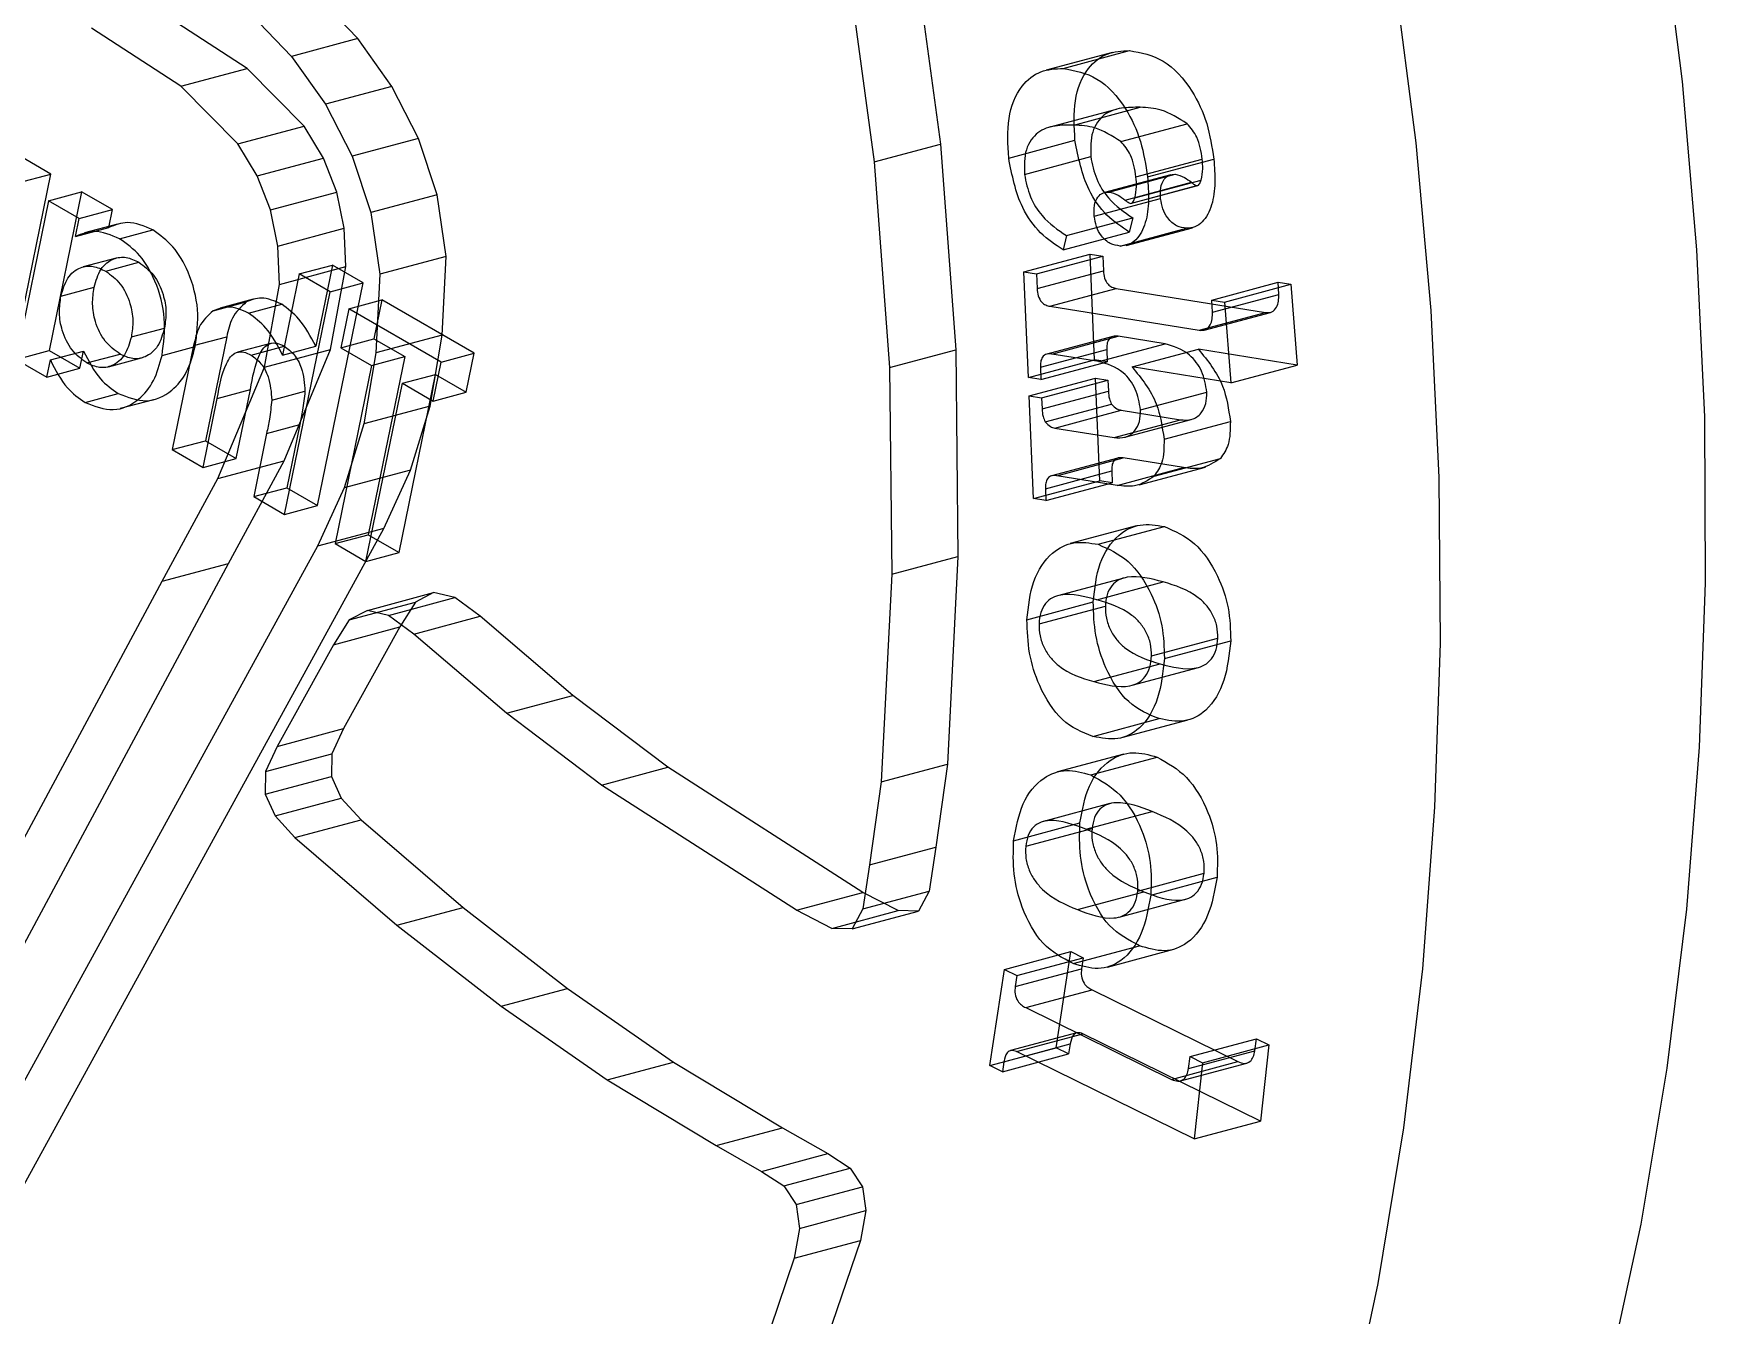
# Model space of a CAD drawing. Header units: inches. Extents: x 0 to 16.3, y 0 to 11.5.
# Drawn here: x 5.104 to 5.965, y 6.052 to 6.712 of the extents above; entities that cross this region are included whole.
import ezdxf

# ---------------------------------------------------------------- set-up
doc = ezdxf.new("R2010")
doc.units = ezdxf.units.IN
doc.header["$MEASUREMENT"] = 0

msp = doc.modelspace()

# ---------------------------------------------------------------- linework, layer by layer
at = {"color": 7, "linetype": 'Continuous', "lineweight": 25}
for p, q in [((5.55702, 6.76032), (5.57148, 6.65492)), ((5.27136, 6.70922), (5.22805, 6.75427)), ((5.52287, 6.75117), (5.53733, 6.64577)), ((5.1939, 6.74512), (5.23721, 6.70008)), ((5.21442, 6.69384), (5.16827, 6.72368)), ((5.18027, 6.68469), (5.13412, 6.71454)), ((5.27136, 6.70922), (5.23721, 6.70008)), ((5.28887, 6.68452), (5.27136, 6.70922)), ((5.23721, 6.70008), (5.25472, 6.67538)), ((5.65996, 6.70215), (5.62581, 6.693)), ((5.63466, 6.69387), (5.66881, 6.70302)), ((5.18027, 6.68469), (5.21442, 6.69384)), ((5.24362, 6.66419), (5.21442, 6.69384)), ((5.20947, 6.65505), (5.18027, 6.68469)), ((5.28887, 6.68452), (5.25472, 6.67538)), ((5.30263, 6.65782), (5.28887, 6.68452)), ((5.25472, 6.67538), (5.26848, 6.64867)), ((5.64012, 6.66471), (5.67428, 6.67386)), ((5.66186, 6.67275), (5.62771, 6.6636)), ((5.66427, 6.65627), (5.69842, 6.66542)), ((5.20947, 6.65505), (5.24362, 6.66419)), ((5.25361, 6.64773), (5.24362, 6.66419)), ((5.30263, 6.65782), (5.26848, 6.64867)), ((5.31213, 6.62878), (5.30263, 6.65782)), ((5.60652, 6.64773), (5.64067, 6.65687)), ((5.11325, 6.63946), (5.09738, 6.64862)), ((5.21946, 6.63858), (5.20947, 6.65505)), ((5.26848, 6.64867), (5.27798, 6.61963)), ((5.53733, 6.64577), (5.57148, 6.65492)), ((5.57148, 6.65492), (5.57926, 6.54899)), ((5.61462, 6.63933), (5.64877, 6.64848)), ((5.09617, 6.63489), (5.11325, 6.63946)), ((5.09653, 6.55777), (5.11325, 6.63946)), ((5.21946, 6.63858), (5.25361, 6.64773)), ((5.26053, 6.63018), (5.25361, 6.64773)), ((5.53733, 6.64577), (5.54511, 6.53985)), ((5.65813, 6.63021), (5.69228, 6.63936)), ((5.67206, 6.63799), (5.70621, 6.64714)), ((5.678, 6.63802), (5.71215, 6.64717)), ((5.22638, 6.62103), (5.21946, 6.63858)), ((5.68999, 6.63912), (5.65584, 6.62997)), ((5.66646, 6.62608), (5.70061, 6.63523)), ((5.66927, 6.62437), (5.70342, 6.63352)), ((5.66971, 6.62445), (5.70386, 6.6336)), ((5.67147, 6.62722), (5.70562, 6.63637)), ((5.11204, 6.62573), (5.09532, 6.54403)), ((5.11204, 6.62573), (5.12911, 6.63031)), ((5.1279, 6.61657), (5.11204, 6.62573)), ((5.12911, 6.63031), (5.1124, 6.54861)), ((5.14498, 6.62115), (5.12911, 6.63031)), ((5.22638, 6.62103), (5.26053, 6.63018)), ((5.26436, 6.61154), (5.26053, 6.63018)), ((5.31213, 6.62878), (5.27798, 6.61963)), ((5.31681, 6.59707), (5.31213, 6.62878)), ((5.65062, 6.61781), (5.68477, 6.62696)), ((5.12602, 6.60737), (5.1279, 6.61657)), ((5.1279, 6.61657), (5.14498, 6.62115)), ((5.14765, 6.61374), (5.13057, 6.60917)), ((5.14309, 6.61194), (5.14498, 6.62115)), ((5.23021, 6.60239), (5.22638, 6.62103)), ((5.27798, 6.61963), (5.28266, 6.58792)), ((5.63626, 6.60779), (5.67041, 6.61693)), ((5.67041, 6.61693), (5.66865, 6.60964)), ((5.12602, 6.60737), (5.14309, 6.61194)), ((5.14868, 6.60618), (5.16576, 6.61075)), ((5.23021, 6.60239), (5.26436, 6.61154)), ((5.26511, 6.59181), (5.26436, 6.61154)), ((5.6345, 6.60049), (5.66865, 6.60964)), ((5.63626, 6.60779), (5.6345, 6.60049)), ((5.66394, 6.60241), (5.6981, 6.61156)), ((5.66703, 6.60272), (5.70118, 6.61186)), ((5.14688, 6.59621), (5.12981, 6.59163)), ((5.23096, 6.58266), (5.23021, 6.60239)), ((5.31681, 6.59707), (5.28266, 6.58792)), ((5.31477, 6.55652), (5.31681, 6.59707)), ((5.61437, 6.58912), (5.64852, 6.59827)), ((5.62086, 6.58807), (5.65501, 6.59722)), ((5.65079, 6.54385), (5.64852, 6.59827)), ((5.64852, 6.59827), (5.65501, 6.59722)), ((5.65501, 6.59722), (5.65532, 6.58966)), ((5.14154, 6.58947), (5.15862, 6.59404)), ((5.23096, 6.58266), (5.26511, 6.59181)), ((5.24117, 6.58805), (5.23261, 6.54624)), ((5.24117, 6.58805), (5.25824, 6.59262)), ((5.25703, 6.57889), (5.24117, 6.58805)), ((5.25824, 6.59262), (5.24969, 6.55081)), ((5.25734, 6.54912), (5.26511, 6.59181)), ((5.27411, 6.58346), (5.25824, 6.59262)), ((5.28266, 6.58792), (5.28062, 6.54737)), ((5.61664, 6.5347), (5.61437, 6.58912)), ((5.61437, 6.58912), (5.62086, 6.58807)), ((5.62086, 6.58807), (5.62117, 6.58052)), ((5.62117, 6.58052), (5.65532, 6.58966)), ((5.11846, 6.5766), (5.13553, 6.58118)), ((5.22319, 6.53997), (5.23096, 6.58266)), ((5.25064, 6.4688), (5.27411, 6.58346)), ((5.25703, 6.57889), (5.27411, 6.58346)), ((5.62775, 6.57138), (5.6619, 6.58053)), ((5.6619, 6.58053), (5.73883, 6.56817)), ((5.71117, 6.57462), (5.74532, 6.58376)), ((5.71768, 6.57358), (5.75183, 6.58273)), ((5.74532, 6.58376), (5.75183, 6.58273)), ((5.74558, 6.57749), (5.74532, 6.58376)), ((5.75183, 6.58273), (5.75507, 6.54113)), ((5.19683, 6.56904), (5.21391, 6.57362)), ((5.21749, 6.57505), (5.20042, 6.57048)), ((5.21504, 6.56787), (5.23212, 6.57244)), ((5.23357, 6.46423), (5.25703, 6.57889)), ((5.26664, 6.57013), (5.28372, 6.57471)), ((5.28372, 6.57471), (5.27961, 6.55464)), ((5.33131, 6.54723), (5.28372, 6.57471)), ((5.62775, 6.57138), (5.70468, 6.55902)), ((5.71117, 6.57462), (5.71768, 6.57358)), ((5.71143, 6.56834), (5.71117, 6.57462)), ((5.71143, 6.56834), (5.74558, 6.57749)), ((5.71768, 6.57358), (5.72092, 6.53198)), ((5.26664, 6.57013), (5.26254, 6.55007)), ((5.31424, 6.54266), (5.26664, 6.57013)), ((5.70468, 6.55902), (5.73883, 6.56817)), ((5.70715, 6.55908), (5.7413, 6.56822)), ((5.1547, 6.5556), (5.17178, 6.56018)), ((5.18674, 6.55116), (5.20381, 6.55573)), ((5.20381, 6.55573), (5.19285, 6.50216)), ((5.26254, 6.55007), (5.27961, 6.55464)), ((5.27961, 6.55464), (5.29548, 6.54548)), ((5.31477, 6.55652), (5.28062, 6.54737)), ((5.30857, 6.52002), (5.31477, 6.55652)), ((5.66024, 6.55589), (5.62609, 6.54674)), ((5.62877, 6.54678), (5.66292, 6.55593)), ((5.68717, 6.55202), (5.66292, 6.55593)), ((5.09532, 6.54403), (5.1124, 6.54861)), ((5.1124, 6.54861), (5.12826, 6.53945)), ((5.11301, 6.54379), (5.13008, 6.54836)), ((5.12826, 6.53945), (5.13008, 6.54836)), ((5.13179, 6.54221), (5.14887, 6.54679)), ((5.14287, 6.54022), (5.15995, 6.54479)), ((5.1705, 6.54613), (5.18758, 6.5507)), ((5.18674, 6.55116), (5.17578, 6.49759)), ((5.22643, 6.55225), (5.20935, 6.54768)), ((5.21633, 6.54629), (5.23341, 6.55087)), ((5.22319, 6.53997), (5.25734, 6.54912)), ((5.23261, 6.54624), (5.24969, 6.55081)), ((5.23339, 6.49184), (5.25734, 6.54912)), ((5.26254, 6.55007), (5.2784, 6.54091)), ((5.28062, 6.54737), (5.27442, 6.51087)), ((5.29548, 6.54548), (5.27671, 6.45375)), ((5.2784, 6.54091), (5.29548, 6.54548)), ((5.31424, 6.54266), (5.33131, 6.54723)), ((5.32721, 6.52717), (5.33131, 6.54723)), ((5.54511, 6.53985), (5.57926, 6.54899)), ((5.57926, 6.54899), (5.58041, 6.44255)), ((5.62286, 6.54001), (5.65701, 6.54916)), ((5.65302, 6.54288), (5.62877, 6.54678)), ((5.65302, 6.54288), (5.68717, 6.55202)), ((5.65701, 6.54916), (5.65728, 6.54279)), ((5.67006, 6.54016), (5.70421, 6.5493)), ((5.75507, 6.54113), (5.70421, 6.5493)), ((5.09532, 6.54403), (5.11118, 6.53488)), ((5.11118, 6.53488), (5.11301, 6.54379)), ((5.11118, 6.53488), (5.12826, 6.53945)), ((5.19924, 6.4827), (5.22319, 6.53997)), ((5.2784, 6.54091), (5.25963, 6.44918)), ((5.29257, 6.4446), (5.31134, 6.53633)), ((5.29427, 6.53175), (5.31134, 6.53633)), ((5.31013, 6.52259), (5.31424, 6.54266)), ((5.31134, 6.53633), (5.32721, 6.52717)), ((5.54511, 6.53985), (5.54626, 6.4334)), ((5.61664, 6.5347), (5.65079, 6.54385)), ((5.62286, 6.54001), (5.62313, 6.53365)), ((5.62313, 6.53365), (5.65728, 6.54279)), ((5.65728, 6.54279), (5.65079, 6.54385)), ((5.72092, 6.53198), (5.67006, 6.54016)), ((5.72092, 6.53198), (5.75507, 6.54113)), ((5.19891, 6.52395), (5.21598, 6.52852)), ((5.20872, 6.493), (5.21598, 6.52852)), ((5.22703, 6.52304), (5.24411, 6.52761)), ((5.2755, 6.44002), (5.29427, 6.53175)), ((5.29427, 6.53175), (5.31013, 6.52259)), ((5.62313, 6.53365), (5.61664, 6.5347)), ((5.61702, 6.52526), (5.65117, 6.53441)), ((5.6235, 6.52421), (5.65765, 6.53336)), ((5.62375, 6.51851), (5.6579, 6.52766)), ((5.65338, 6.48155), (5.65117, 6.53441)), ((5.65117, 6.53441), (5.65765, 6.53336)), ((5.65765, 6.53336), (5.6579, 6.52766)), ((5.1309, 6.52189), (5.14797, 6.52647)), ((5.1492, 6.51886), (5.16627, 6.52343)), ((5.19164, 6.48843), (5.19891, 6.52395)), ((5.30857, 6.52002), (5.27442, 6.51087)), ((5.29845, 6.48702), (5.30857, 6.52002)), ((5.31013, 6.52259), (5.32721, 6.52717)), ((5.61923, 6.4724), (5.61702, 6.52526)), ((5.61702, 6.52526), (5.6235, 6.52421)), ((5.6235, 6.52421), (5.62375, 6.51851)), ((5.62537, 6.51185), (5.65952, 6.521)), ((5.67445, 6.51809), (5.7086, 6.52723)), ((5.22436, 6.50592), (5.24144, 6.5105)), ((5.24144, 6.5105), (5.23478, 6.47796)), ((5.27442, 6.51087), (5.2643, 6.47788)), ((5.63036, 6.50871), (5.66451, 6.51786)), ((5.66081, 6.50381), (5.69496, 6.51296)), ((5.66451, 6.51786), (5.69496, 6.51296)), ((5.66636, 6.50397), (5.70051, 6.51312)), ((5.68653, 6.50294), (5.72068, 6.51209)), ((5.17578, 6.49759), (5.19285, 6.50216)), ((5.19285, 6.50216), (5.20872, 6.493)), ((5.22436, 6.50592), (5.2177, 6.47338)), ((5.63036, 6.50871), (5.66081, 6.50381)), ((5.17578, 6.49759), (5.19164, 6.48843)), ((5.19164, 6.48843), (5.20872, 6.493)), ((5.66273, 6.49324), (5.62858, 6.48409)), ((5.63136, 6.48414), (5.66551, 6.49329)), ((5.69653, 6.48832), (5.66551, 6.49329)), ((5.68142, 6.48389), (5.71557, 6.49304)), ((5.19924, 6.4827), (5.23339, 6.49184)), ((5.20481, 6.43899), (5.23339, 6.49184)), ((5.29845, 6.48702), (5.2643, 6.47788)), ((5.28465, 6.45702), (5.29845, 6.48702)), ((5.62546, 6.47745), (5.65961, 6.4866)), ((5.65961, 6.4866), (5.65986, 6.4805)), ((5.66238, 6.47917), (5.69653, 6.48832)), ((5.6738, 6.47943), (5.70795, 6.48858)), ((5.17066, 6.42984), (5.19924, 6.4827)), ((5.2177, 6.47338), (5.23478, 6.47796)), ((5.23478, 6.47796), (5.25064, 6.4688)), ((5.2643, 6.47788), (5.2505, 6.44787)), ((5.61923, 6.4724), (5.65338, 6.48155)), ((5.62546, 6.47745), (5.62571, 6.47135)), ((5.62571, 6.47135), (5.65986, 6.4805)), ((5.66238, 6.47917), (5.63136, 6.48414)), ((5.65986, 6.4805), (5.65338, 6.48155)), ((5.2177, 6.47338), (5.23357, 6.46423)), ((5.23357, 6.46423), (5.25064, 6.4688)), ((5.62571, 6.47135), (5.61923, 6.4724)), ((5.079, 6.08194), (5.28465, 6.45702)), ((5.28465, 6.45702), (5.2505, 6.44787)), ((5.25963, 6.44918), (5.27671, 6.45375)), ((5.27671, 6.45375), (5.29257, 6.4446)), ((5.67237, 6.45832), (5.63822, 6.44917)), ((5.65257, 6.44883), (5.68672, 6.45798)), ((5.2505, 6.44787), (5.04485, 6.0728)), ((5.25963, 6.44918), (5.2755, 6.44002)), ((5.2755, 6.44002), (5.29257, 6.4446)), ((5.54626, 6.4334), (5.58041, 6.44255)), ((5.58041, 6.44255), (5.57498, 6.3356)), ((5.04302, 6.13843), (5.20481, 6.43899)), ((5.17066, 6.42984), (5.20481, 6.43899)), ((5.54626, 6.4334), (5.54083, 6.32646)), ((5.00887, 6.12928), (5.17066, 6.42984)), ((5.27624, 6.41479), (5.31039, 6.42394)), ((5.31039, 6.42394), (5.3011, 6.41902)), ((5.32132, 6.42138), (5.31039, 6.42394)), ((5.66578, 6.43146), (5.63162, 6.42231)), ((5.65194, 6.4203), (5.68609, 6.42945)), ((5.26695, 6.40988), (5.3011, 6.41902)), ((5.28717, 6.41224), (5.32132, 6.42138)), ((5.3011, 6.41902), (5.29292, 6.40625)), ((5.3344, 6.41175), (5.32132, 6.42138)), ((5.6159, 6.40999), (5.65006, 6.41914)), ((5.62215, 6.40786), (5.6563, 6.41701)), ((5.26695, 6.40988), (5.25877, 6.3971)), ((5.27624, 6.41479), (5.26695, 6.40988)), ((5.28717, 6.41224), (5.27624, 6.41479)), ((5.30025, 6.4026), (5.28717, 6.41224)), ((5.30025, 6.4026), (5.3344, 6.41175)), ((5.38208, 6.37098), (5.3344, 6.41175)), ((5.25877, 6.3971), (5.29292, 6.40625)), ((5.29292, 6.40625), (5.26393, 6.35393)), ((5.34793, 6.36183), (5.30025, 6.4026)), ((5.68006, 6.39139), (5.71421, 6.40054)), ((5.68669, 6.39006), (5.72084, 6.39921)), ((5.25877, 6.3971), (5.22978, 6.34478)), ((5.65032, 6.37813), (5.68447, 6.38728)), ((5.67013, 6.37628), (5.70428, 6.38542)), ((5.34793, 6.36183), (5.38208, 6.37098)), ((5.43093, 6.33401), (5.38208, 6.37098)), ((5.39678, 6.32486), (5.34793, 6.36183)), ((5.64991, 6.3499), (5.68406, 6.35905)), ((5.6648, 6.34927), (5.69895, 6.35842)), ((5.22978, 6.34478), (5.26393, 6.35393)), ((5.26393, 6.35393), (5.25802, 6.34097)), ((5.22978, 6.34478), (5.22387, 6.33183)), ((5.22387, 6.33183), (5.25802, 6.34097)), ((5.25802, 6.34097), (5.25774, 6.32925)), ((5.66584, 6.34076), (5.63169, 6.33161)), ((5.64881, 6.3301), (5.68296, 6.33925)), ((5.22387, 6.33183), (5.22359, 6.3201)), ((5.22359, 6.3201), (5.25774, 6.32925)), ((5.25774, 6.32925), (5.26284, 6.31812)), ((5.39678, 6.32486), (5.43093, 6.33401)), ((5.53148, 6.26956), (5.43093, 6.33401)), ((5.54083, 6.32646), (5.57498, 6.3356)), ((5.57498, 6.3356), (5.56895, 6.29286)), ((5.49733, 6.26041), (5.39678, 6.32486)), ((5.54083, 6.32646), (5.5348, 6.28371)), ((5.22359, 6.3201), (5.22869, 6.30897)), ((5.22869, 6.30897), (5.26284, 6.31812)), ((5.26284, 6.31812), (5.27308, 6.30694)), ((5.65854, 6.31533), (5.62439, 6.30618)), ((5.22869, 6.30897), (5.23893, 6.29779)), ((5.23893, 6.29779), (5.27308, 6.30694)), ((5.27308, 6.30694), (5.32565, 6.26181)), ((5.60907, 6.29618), (5.64322, 6.30533)), ((5.64631, 6.30208), (5.68046, 6.31123)), ((5.23893, 6.29779), (5.2915, 6.25266)), ((5.61528, 6.29331), (5.64943, 6.30246)), ((5.5348, 6.28371), (5.56895, 6.29286)), ((5.56895, 6.29286), (5.56552, 6.27026)), ((5.5348, 6.28371), (5.53137, 6.26111)), ((5.67301, 6.2703), (5.70716, 6.27945)), ((5.49733, 6.26041), (5.53148, 6.26956)), ((5.53137, 6.26111), (5.56552, 6.27026)), ((5.54965, 6.26022), (5.53148, 6.26956)), ((5.56552, 6.27026), (5.56004, 6.25992)), ((5.64197, 6.26072), (5.67612, 6.26986)), ((5.67967, 6.26822), (5.71382, 6.27737)), ((5.2915, 6.25266), (5.32565, 6.26181)), ((5.32565, 6.26181), (5.37924, 6.2201)), ((5.51549, 6.25107), (5.49733, 6.26041)), ((5.53137, 6.26111), (5.52589, 6.25077)), ((5.66344, 6.25687), (5.69759, 6.26602)), ((5.2915, 6.25266), (5.34509, 6.21095)), ((5.51549, 6.25107), (5.54965, 6.26022)), ((5.52589, 6.25077), (5.56004, 6.25992)), ((5.56004, 6.25992), (5.54965, 6.26022)), ((5.52589, 6.25077), (5.51549, 6.25107)), ((5.60439, 6.22993), (5.63854, 6.23908)), ((5.61078, 6.22678), (5.64493, 6.23592)), ((5.631, 6.18955), (5.63854, 6.23908)), ((5.63854, 6.23908), (5.64493, 6.23592)), ((5.6397, 6.23299), (5.67385, 6.24213)), ((5.64493, 6.23592), (5.64407, 6.2303)), ((5.6574, 6.23116), (5.69155, 6.24031)), ((5.59685, 6.1804), (5.60439, 6.22993)), ((5.60439, 6.22993), (5.61078, 6.22678)), ((5.60992, 6.22115), (5.64407, 6.2303)), ((5.61078, 6.22678), (5.60992, 6.22115)), ((5.34509, 6.21095), (5.37924, 6.2201)), ((5.37924, 6.2201), (5.43397, 6.18218)), ((5.6153, 6.21027), (5.64945, 6.21942)), ((5.64945, 6.21942), (5.72457, 6.18246)), ((5.34509, 6.21095), (5.39982, 6.17303)), ((5.6153, 6.21027), (5.69042, 6.17331)), ((5.60404, 6.18243), (5.63819, 6.19158)), ((5.64162, 6.19727), (5.60747, 6.18812)), ((5.61053, 6.18764), (5.64468, 6.19679)), ((5.63819, 6.19158), (5.6374, 6.18639)), ((5.73618, 6.15177), (5.64468, 6.19679)), ((5.70004, 6.18503), (5.73419, 6.19418)), ((5.73326, 6.188), (5.73419, 6.19418)), ((5.73419, 6.19418), (5.74052, 6.19106)), ((5.59685, 6.1804), (5.631, 6.18955)), ((5.60325, 6.17725), (5.6374, 6.18639)), ((5.70203, 6.14262), (5.61053, 6.18764)), ((5.6374, 6.18639), (5.631, 6.18955)), ((5.69911, 6.17885), (5.73326, 6.188)), ((5.69911, 6.17885), (5.70004, 6.18503)), ((5.70004, 6.18503), (5.70637, 6.18191)), ((5.70637, 6.18191), (5.74052, 6.19106)), ((5.74052, 6.19106), (5.73618, 6.15177)), ((5.39982, 6.17303), (5.43397, 6.18218)), ((5.43397, 6.18218), (5.48997, 6.14842)), ((5.60325, 6.17725), (5.59685, 6.1804)), ((5.60404, 6.18243), (5.60325, 6.17725)), ((5.69042, 6.17331), (5.72457, 6.18246)), ((5.69496, 6.17254), (5.72911, 6.18168)), ((5.70637, 6.18191), (5.70203, 6.14262)), ((5.39982, 6.17303), (5.45582, 6.13928)), ((5.45582, 6.13928), (5.48997, 6.14842)), ((5.48997, 6.14842), (5.51344, 6.13511)), ((5.70203, 6.14262), (5.73618, 6.15177)), ((5.45582, 6.13928), (5.47929, 6.12596)), ((5.47929, 6.12596), (5.51344, 6.13511)), ((5.51344, 6.13511), (5.52484, 6.12757)), ((5.47929, 6.12596), (5.49069, 6.11843)), ((5.49069, 6.11843), (5.52484, 6.12757)), ((5.52484, 6.12757), (5.53131, 6.11797)), ((5.49069, 6.11843), (5.49716, 6.10882)), ((5.49716, 6.10882), (5.53131, 6.11797)), ((5.53131, 6.11797), (5.53302, 6.10574)), ((5.49716, 6.10882), (5.49887, 6.09659)), ((5.49887, 6.09659), (5.53302, 6.10574)), ((5.53302, 6.10574), (5.53015, 6.09033)), ((5.53015, 6.09033), (5.49535, 5.98793)), ((5.49887, 6.09659), (5.496, 6.08118)), ((5.496, 6.08118), (5.53015, 6.09033)), ((5.496, 6.08118), (5.4612, 5.97878))]:
    msp.add_line(p, q, dxfattribs=at)
at = {"color": 7, "linetype": 'Continuous', "lineweight": 25, "flags": 128}
for points in [[(5.91524, 6.02033), (5.93217, 6.09873), (5.94569, 6.17903), (5.95576, 6.261), (5.96233, 6.34438), (5.9654, 6.42893), (5.96495, 6.5144), (5.96099, 6.60054), (5.95353, 6.68708), (5.94258, 6.77378), (5.92819, 6.86036), (5.91039, 6.94657), (5.88924, 7.03216), (5.8648, 7.11687), (5.83714, 7.20045), (5.80635, 7.28264)], [(5.7801, 5.98988), (5.79673, 6.06822), (5.80995, 6.14844), (5.81974, 6.23029), (5.82605, 6.31354), (5.82888, 6.39794), (5.8282, 6.48323), (5.82404, 6.56917), (5.81639, 6.6555), (5.80528, 6.74195), (5.79074, 6.82829), (5.77281, 6.91425), (5.75156, 6.99957), (5.72704, 7.08401), (5.69932, 7.16731), (5.66849, 7.24922)]]:
    msp.add_lwpolyline(points, dxfattribs=at)
at = {"color": 7, "linetype": 'Continuous', "lineweight": 25}
for points, knots in [([(5.64067, 6.65687), (5.64027, 6.66383), (5.63947, 6.67771), (5.64606, 6.69406), (5.65688, 6.70241), (5.66483, 6.70281), (5.66881, 6.70302)], [0, 0, 0, 0, 0.280504, 0.559349, 0.779374, 1, 1, 1, 1]), ([(5.66881, 6.70302), (5.67469, 6.70194), (5.68643, 6.6998), (5.70075, 6.68429), (5.70933, 6.66569), (5.71121, 6.65335), (5.71215, 6.64717)], [0, 0, 0, 0, 0.279643, 0.558882, 0.779165, 1, 1, 1, 1]), ([(5.60652, 6.64773), (5.60612, 6.65468), (5.60532, 6.66856), (5.61191, 6.68491), (5.62273, 6.69326), (5.63068, 6.69367), (5.63466, 6.69387)], [0, 0, 0, 0, 0.2805037, 0.559349, 0.779374, 1, 1, 1, 1]), ([(5.63466, 6.69387), (5.64053, 6.69279), (5.65228, 6.69065), (5.6666, 6.67514), (5.67518, 6.65654), (5.67706, 6.6442), (5.678, 6.63802)], [0, 0, 0, 0, 0.279643, 0.558882, 0.779165, 1, 1, 1, 1]), ([(5.67428, 6.67386), (5.67105, 6.67385), (5.66461, 6.67383), (5.6568, 6.67143), (5.65209, 6.66638), (5.64862, 6.65961), (5.64871, 6.65293), (5.64877, 6.64848)], [0, 0, 0, 0, 0.250986, 0.501084, 0.626315, 0.751609, 1, 1, 1, 1]), ([(5.69842, 6.66542), (5.69399, 6.6682), (5.68606, 6.67318), (5.67789, 6.67365), (5.67428, 6.67386)], [0, 0, 0, 0, 0.558238, 1, 1, 1, 1]), ([(5.70621, 6.64714), (5.7056, 6.65112), (5.70452, 6.6582), (5.70028, 6.66322), (5.69842, 6.66542)], [0, 0, 0, 0, 0.560698, 1, 1, 1, 1]), ([(5.64012, 6.66471), (5.6369, 6.6647), (5.63046, 6.66468), (5.62265, 6.66228), (5.61794, 6.65724), (5.61447, 6.65047), (5.61456, 6.64378), (5.61462, 6.63933)], [0, 0, 0, 0, 0.250986, 0.501084, 0.626315, 0.751609, 1, 1, 1, 1]), ([(5.66427, 6.65627), (5.65984, 6.65905), (5.65191, 6.66403), (5.64374, 6.6645), (5.64012, 6.66471)], [0, 0, 0, 0, 0.558238, 1, 1, 1, 1]), ([(5.66865, 6.60964), (5.66469, 6.61223), (5.65678, 6.61739), (5.64524, 6.63354), (5.6424, 6.64804), (5.64067, 6.65687)], [0, 0, 0, 0, 0.281015, 0.561535, 1, 1, 1, 1]), ([(5.64877, 6.64848), (5.64958, 6.64455), (5.65121, 6.63667), (5.65886, 6.62472), (5.66603, 6.61989), (5.67041, 6.61693)], [0, 0, 0, 0, 0.27971, 0.560009, 1, 1, 1, 1]), ([(5.67206, 6.63799), (5.67145, 6.64197), (5.67037, 6.64905), (5.66613, 6.65407), (5.66427, 6.65627)], [0, 0, 0, 0, 0.560698, 1, 1, 1, 1]), ([(5.6345, 6.60049), (5.63054, 6.60308), (5.62263, 6.60824), (5.61109, 6.62439), (5.60825, 6.63889), (5.60652, 6.64773)], [0, 0, 0, 0, 0.281015, 0.561535, 1, 1, 1, 1]), ([(5.61462, 6.63933), (5.61543, 6.6354), (5.61705, 6.62753), (5.62471, 6.61558), (5.63188, 6.61074), (5.63626, 6.60779)], [0, 0, 0, 0, 0.27971, 0.560009, 1, 1, 1, 1]), ([(5.68477, 6.62696), (5.68467, 6.62882), (5.68446, 6.63253), (5.68628, 6.63682), (5.6891, 6.63917), (5.69122, 6.63929), (5.69228, 6.63936)], [0, 0, 0, 0, 0.280213, 0.559324, 0.7795, 1, 1, 1, 1]), ([(5.69228, 6.63936), (5.69389, 6.63896), (5.69678, 6.63824), (5.69944, 6.63615), (5.70061, 6.63523)], [0, 0, 0, 0, 0.558947, 1, 1, 1, 1]), ([(5.71215, 6.64717), (5.71247, 6.64311), (5.7131, 6.63499), (5.71162, 6.6233), (5.7075, 6.61552), (5.70254, 6.61188), (5.69958, 6.61166), (5.6981, 6.61156)], [0, 0, 0, 0, 0.250704, 0.500763, 0.749866, 0.874911, 1, 1, 1, 1]), ([(5.70562, 6.63637), (5.70601, 6.63829), (5.7067, 6.64172), (5.70636, 6.64548), (5.70621, 6.64714)], [0, 0, 0, 0, 0.5590783, 1, 1, 1, 1]), ([(5.678, 6.63802), (5.67832, 6.63396), (5.67895, 6.62585), (5.67747, 6.61415), (5.67335, 6.60637), (5.66839, 6.60273), (5.66543, 6.60252), (5.66394, 6.60241)], [0, 0, 0, 0, 0.250704, 0.500763, 0.749866, 0.874911, 1, 1, 1, 1]), ([(5.67147, 6.62722), (5.67186, 6.62914), (5.67255, 6.63258), (5.67221, 6.63634), (5.67206, 6.63799)], [0, 0, 0, 0, 0.559078, 1, 1, 1, 1]), ([(5.70061, 6.63523), (5.70111, 6.63481), (5.70201, 6.63407), (5.70299, 6.63369), (5.70342, 6.63352)], [0, 0, 0, 0, 0.560846, 1, 1, 1, 1]), ([(5.70342, 6.63352), (5.70374, 6.63358), (5.70437, 6.63371), (5.70512, 6.63481), (5.70543, 6.63578), (5.70562, 6.63637)], [0, 0, 0, 0, 0.278685, 0.559784, 1, 1, 1, 1]), ([(5.65062, 6.61781), (5.65052, 6.61967), (5.65031, 6.62338), (5.65213, 6.62767), (5.65495, 6.63002), (5.65707, 6.63015), (5.65813, 6.63021)], [0, 0, 0, 0, 0.280213, 0.559324, 0.7795, 1, 1, 1, 1]), ([(5.65813, 6.63021), (5.65974, 6.62981), (5.66263, 6.62909), (5.66529, 6.627), (5.66646, 6.62608)], [0, 0, 0, 0, 0.558947, 1, 1, 1, 1]), ([(5.66646, 6.62608), (5.66696, 6.62567), (5.66786, 6.62492), (5.66884, 6.62454), (5.66927, 6.62437)], [0, 0, 0, 0, 0.5608455, 1, 1, 1, 1]), ([(5.66927, 6.62437), (5.66959, 6.62444), (5.67022, 6.62456), (5.67097, 6.62566), (5.67128, 6.62663), (5.67147, 6.62722)], [0, 0, 0, 0, 0.278685, 0.559784, 1, 1, 1, 1]), ([(5.6981, 6.61156), (5.69638, 6.6118), (5.69295, 6.6123), (5.68846, 6.61618), (5.68566, 6.62152), (5.68507, 6.62515), (5.68477, 6.62696)], [0, 0, 0, 0, 0.28036, 0.559532, 0.779616, 1, 1, 1, 1]), ([(5.16576, 6.61075), (5.16134, 6.61264), (5.15343, 6.61601), (5.14626, 6.61319), (5.14309, 6.61194)], [0, 0, 0, 0, 0.559125, 1, 1, 1, 1]), ([(5.66394, 6.60241), (5.66223, 6.60266), (5.6588, 6.60315), (5.65431, 6.60703), (5.65151, 6.61237), (5.65092, 6.616), (5.65062, 6.61781)], [0, 0, 0, 0, 0.28036, 0.559532, 0.779616, 1, 1, 1, 1]), ([(5.14868, 6.60618), (5.14426, 6.60806), (5.13635, 6.61144), (5.12918, 6.60861), (5.12602, 6.60737)], [0, 0, 0, 0, 0.559125, 1, 1, 1, 1]), ([(5.1705, 6.54613), (5.17133, 6.55238), (5.17299, 6.56487), (5.16804, 6.58348), (5.15959, 6.59832), (5.15232, 6.60356), (5.14868, 6.60618)], [0, 0, 0, 0, 0.280246, 0.559725, 0.779856, 1, 1, 1, 1]), ([(5.18758, 6.5507), (5.18841, 6.55695), (5.19006, 6.56944), (5.18511, 6.58806), (5.17666, 6.60289), (5.16939, 6.60813), (5.16576, 6.61075)], [0, 0, 0, 0, 0.2802464, 0.5597254, 0.7798564, 1, 1, 1, 1]), ([(5.13553, 6.58118), (5.13649, 6.58451), (5.1384, 6.59117), (5.14491, 6.59623), (5.15203, 6.59715), (5.15642, 6.59508), (5.15862, 6.59404)], [0, 0, 0, 0, 0.280002, 0.559295, 0.779432, 1, 1, 1, 1]), ([(5.11846, 6.5766), (5.11941, 6.57994), (5.12132, 6.5866), (5.12783, 6.59166), (5.13496, 6.59257), (5.13934, 6.5905), (5.14154, 6.58947)], [0, 0, 0, 0, 0.280002, 0.559295, 0.779432, 1, 1, 1, 1]), ([(5.14154, 6.58947), (5.14418, 6.58752), (5.14945, 6.58364), (5.15416, 6.57376), (5.15591, 6.56395), (5.1551, 6.55839), (5.1547, 6.5556)], [0, 0, 0, 0, 0.279591, 0.559062, 0.779305, 1, 1, 1, 1]), ([(5.15862, 6.59404), (5.16125, 6.5921), (5.16653, 6.58821), (5.17124, 6.57833), (5.17298, 6.56852), (5.17218, 6.56296), (5.17178, 6.56018)], [0, 0, 0, 0, 0.279591, 0.559062, 0.779305, 1, 1, 1, 1]), ([(5.65532, 6.58966), (5.65543, 6.5884), (5.65566, 6.58589), (5.6574, 6.58266), (5.65971, 6.58106), (5.66117, 6.58071), (5.6619, 6.58053)], [0, 0, 0, 0, 0.2806601, 0.5584554, 0.778952, 1, 1, 1, 1]), ([(5.14887, 6.54679), (5.14618, 6.54876), (5.14082, 6.55269), (5.13598, 6.56272), (5.13428, 6.5727), (5.13511, 6.57835), (5.13553, 6.58118)], [0, 0, 0, 0, 0.279686, 0.558984, 0.779239, 1, 1, 1, 1]), ([(5.62117, 6.58052), (5.62128, 6.57926), (5.62151, 6.57675), (5.62325, 6.57351), (5.62556, 6.57191), (5.62702, 6.57156), (5.62775, 6.57138)], [0, 0, 0, 0, 0.28066, 0.558455, 0.778952, 1, 1, 1, 1]), ([(5.13179, 6.54221), (5.12911, 6.54418), (5.12374, 6.54812), (5.11891, 6.55815), (5.11721, 6.56813), (5.11804, 6.57378), (5.11846, 6.5766)], [0, 0, 0, 0, 0.279686, 0.558984, 0.779239, 1, 1, 1, 1]), ([(5.21504, 6.56787), (5.2115, 6.56945), (5.20515, 6.57227), (5.19938, 6.57003), (5.19683, 6.56904)], [0, 0, 0, 0, 0.559306, 1, 1, 1, 1]), ([(5.21391, 6.57362), (5.21122, 6.57116), (5.20639, 6.56676), (5.2046, 6.55911), (5.20381, 6.55573)], [0, 0, 0, 0, 0.557636, 1, 1, 1, 1]), ([(5.23212, 6.57244), (5.22857, 6.57402), (5.22223, 6.57685), (5.21645, 6.57461), (5.21391, 6.57362)], [0, 0, 0, 0, 0.559306, 1, 1, 1, 1]), ([(5.24969, 6.55081), (5.24703, 6.55586), (5.24229, 6.56487), (5.23523, 6.57013), (5.23212, 6.57244)], [0, 0, 0, 0, 0.560261, 1, 1, 1, 1]), ([(5.73883, 6.56817), (5.73996, 6.56812), (5.74221, 6.56803), (5.74455, 6.57058), (5.74558, 6.57397), (5.74558, 6.57631), (5.74558, 6.57749)], [0, 0, 0, 0, 0.279639, 0.558637, 0.779063, 1, 1, 1, 1]), ([(5.19683, 6.56904), (5.19414, 6.56659), (5.18931, 6.56219), (5.18753, 6.55454), (5.18674, 6.55116)], [0, 0, 0, 0, 0.557636, 1, 1, 1, 1]), ([(5.23261, 6.54624), (5.22996, 6.55128), (5.22522, 6.56029), (5.21815, 6.56556), (5.21504, 6.56787)], [0, 0, 0, 0, 0.560261, 1, 1, 1, 1]), ([(5.70468, 6.55902), (5.70581, 6.55897), (5.70806, 6.55888), (5.7104, 6.56143), (5.71143, 6.56482), (5.71143, 6.56717), (5.71143, 6.56834)], [0, 0, 0, 0, 0.2796394, 0.5586365, 0.779063, 1, 1, 1, 1]), ([(5.1547, 6.5556), (5.15374, 6.55229), (5.1518, 6.54567), (5.14542, 6.54049), (5.13838, 6.53921), (5.13399, 6.54121), (5.13179, 6.54221)], [0, 0, 0, 0, 0.279983, 0.559362, 0.779587, 1, 1, 1, 1]), ([(5.17178, 6.56018), (5.17081, 6.55686), (5.16888, 6.55025), (5.1625, 6.54506), (5.15545, 6.54378), (5.15106, 6.54578), (5.14887, 6.54679)], [0, 0, 0, 0, 0.279983, 0.559362, 0.779587, 1, 1, 1, 1]), ([(5.66292, 6.55593), (5.66201, 6.55602), (5.6602, 6.55621), (5.65798, 6.55473), (5.65703, 6.552), (5.65702, 6.55011), (5.65701, 6.54916)], [0, 0, 0, 0, 0.280841, 0.559558, 0.779524, 1, 1, 1, 1]), ([(5.13008, 6.54836), (5.13272, 6.54314), (5.13743, 6.5338), (5.14475, 6.52871), (5.14797, 6.52647)], [0, 0, 0, 0, 0.5596059, 1, 1, 1, 1]), ([(5.1309, 6.52189), (5.1358, 6.52), (5.14562, 6.5162), (5.15813, 6.52212), (5.16679, 6.53246), (5.16926, 6.54157), (5.1705, 6.54613)], [0, 0, 0, 0, 0.279092, 0.558932, 0.779348, 1, 1, 1, 1]), ([(5.14797, 6.52647), (5.15288, 6.52457), (5.16269, 6.52077), (5.1752, 6.5267), (5.18386, 6.53704), (5.18634, 6.54615), (5.18758, 6.5507)], [0, 0, 0, 0, 0.2790924, 0.5589321, 0.7793477, 1, 1, 1, 1]), ([(5.19891, 6.52395), (5.20006, 6.53025), (5.2015, 6.53813), (5.20567, 6.54564), (5.20881, 6.54788), (5.2126, 6.54812), (5.21509, 6.5469), (5.21633, 6.54629)], [0, 0, 0, 0, 0.500455, 0.625576, 0.750219, 0.874974, 1, 1, 1, 1]), ([(5.21598, 6.52852), (5.21713, 6.53482), (5.21857, 6.5427), (5.22274, 6.55021), (5.22588, 6.55245), (5.22968, 6.55269), (5.23216, 6.55148), (5.23341, 6.55087)], [0, 0, 0, 0, 0.500455, 0.625576, 0.750219, 0.874974, 1, 1, 1, 1]), ([(5.21633, 6.54629), (5.21814, 6.54497), (5.22175, 6.54231), (5.22621, 6.53381), (5.22672, 6.52712), (5.22703, 6.52304)], [0, 0, 0, 0, 0.280354, 0.56071, 1, 1, 1, 1]), ([(5.23341, 6.55087), (5.23521, 6.54954), (5.23882, 6.54688), (5.24329, 6.53839), (5.2438, 6.5317), (5.24411, 6.52761)], [0, 0, 0, 0, 0.280354, 0.56071, 1, 1, 1, 1]), ([(5.62877, 6.54678), (5.62786, 6.54687), (5.62604, 6.54706), (5.62383, 6.54558), (5.62288, 6.54285), (5.62287, 6.54096), (5.62286, 6.54001)], [0, 0, 0, 0, 0.280841, 0.559558, 0.779524, 1, 1, 1, 1]), ([(5.7086, 6.52723), (5.70796, 6.53092), (5.70667, 6.53831), (5.69855, 6.54872), (5.69148, 6.55077), (5.68717, 6.55202)], [0, 0, 0, 0, 0.279224, 0.560047, 1, 1, 1, 1]), ([(5.70421, 6.5493), (5.70904, 6.54335), (5.71765, 6.53274), (5.71975, 6.51839), (5.72068, 6.51209)], [0, 0, 0, 0, 0.561117, 1, 1, 1, 1]), ([(5.11301, 6.54379), (5.11565, 6.53856), (5.12036, 6.52922), (5.12768, 6.52413), (5.1309, 6.52189)], [0, 0, 0, 0, 0.559606, 1, 1, 1, 1]), ([(5.67445, 6.51809), (5.67381, 6.52177), (5.67252, 6.52917), (5.6644, 6.53958), (5.65733, 6.54163), (5.65302, 6.54288)], [0, 0, 0, 0, 0.279224, 0.560047, 1, 1, 1, 1]), ([(5.67006, 6.54016), (5.67489, 6.5342), (5.6835, 6.52359), (5.6856, 6.50924), (5.68653, 6.50294)], [0, 0, 0, 0, 0.561117, 1, 1, 1, 1]), ([(5.24411, 6.52761), (5.24375, 6.52435), (5.24311, 6.51852), (5.24195, 6.51295), (5.24144, 6.5105)], [0, 0, 0, 0, 0.559638, 1, 1, 1, 1]), ([(5.6579, 6.52766), (5.65796, 6.52635), (5.65806, 6.52402), (5.65908, 6.52192), (5.65952, 6.521)], [0, 0, 0, 0, 0.561778, 1, 1, 1, 1]), ([(5.22703, 6.52304), (5.22667, 6.51978), (5.22603, 6.51395), (5.22487, 6.50838), (5.22436, 6.50592)], [0, 0, 0, 0, 0.5596377, 1, 1, 1, 1]), ([(5.65952, 6.521), (5.66037, 6.52007), (5.6619, 6.51841), (5.66371, 6.51803), (5.66451, 6.51786)], [0, 0, 0, 0, 0.5584, 1, 1, 1, 1]), ([(5.69496, 6.51296), (5.69694, 6.51282), (5.70091, 6.51254), (5.7056, 6.51577), (5.70841, 6.52102), (5.70853, 6.52516), (5.7086, 6.52723)], [0, 0, 0, 0, 0.280497, 0.559808, 0.779811, 1, 1, 1, 1]), ([(5.62375, 6.51851), (5.62381, 6.5172), (5.62391, 6.51487), (5.62493, 6.51277), (5.62537, 6.51185)], [0, 0, 0, 0, 0.561778, 1, 1, 1, 1]), ([(5.62537, 6.51185), (5.62622, 6.51092), (5.62775, 6.50926), (5.62956, 6.50888), (5.63036, 6.50871)], [0, 0, 0, 0, 0.5584001, 1, 1, 1, 1]), ([(5.66081, 6.50381), (5.66279, 6.50367), (5.66676, 6.50339), (5.67145, 6.50662), (5.67426, 6.51187), (5.67438, 6.51601), (5.67445, 6.51809)], [0, 0, 0, 0, 0.280497, 0.559808, 0.779811, 1, 1, 1, 1]), ([(5.72068, 6.51209), (5.72064, 6.50787), (5.72058, 6.50034), (5.7171, 6.49527), (5.71557, 6.49304)], [0, 0, 0, 0, 0.560446, 1, 1, 1, 1]), ([(5.68653, 6.50294), (5.68649, 6.49872), (5.68643, 6.49119), (5.68295, 6.48612), (5.68142, 6.48389)], [0, 0, 0, 0, 0.560446, 1, 1, 1, 1]), ([(5.66551, 6.49329), (5.6646, 6.49339), (5.6628, 6.49357), (5.66056, 6.49216), (5.65961, 6.48944), (5.65961, 6.48755), (5.65961, 6.4866)], [0, 0, 0, 0, 0.280866, 0.559109, 0.779111, 1, 1, 1, 1]), ([(5.71557, 6.49304), (5.71233, 6.49091), (5.70653, 6.48709), (5.69959, 6.48794), (5.69653, 6.48832)], [0, 0, 0, 0, 0.5580574, 1, 1, 1, 1]), ([(5.63136, 6.48414), (5.63045, 6.48424), (5.62865, 6.48442), (5.62641, 6.48302), (5.62546, 6.48029), (5.62546, 6.4784), (5.62546, 6.47745)], [0, 0, 0, 0, 0.280866, 0.559109, 0.779111, 1, 1, 1, 1]), ([(5.68142, 6.48389), (5.67818, 6.48176), (5.67238, 6.47794), (5.66544, 6.47879), (5.66238, 6.47917)], [0, 0, 0, 0, 0.558057, 1, 1, 1, 1]), ([(5.65006, 6.41914), (5.65082, 6.42603), (5.65235, 6.43979), (5.66178, 6.45383), (5.67406, 6.46006), (5.6825, 6.45867), (5.68672, 6.45798)], [0, 0, 0, 0, 0.280089, 0.559639, 0.77972, 1, 1, 1, 1]), ([(5.6159, 6.40999), (5.61667, 6.41688), (5.61819, 6.43064), (5.62763, 6.44468), (5.63991, 6.45091), (5.64835, 6.44952), (5.65257, 6.44883)], [0, 0, 0, 0, 0.280089, 0.559639, 0.77972, 1, 1, 1, 1]), ([(5.68672, 6.45798), (5.69207, 6.45563), (5.70277, 6.45093), (5.71414, 6.43418), (5.72038, 6.41613), (5.72069, 6.40485), (5.72084, 6.39921)], [0, 0, 0, 0, 0.279488, 0.559054, 0.77934, 1, 1, 1, 1]), ([(5.65257, 6.44883), (5.65792, 6.44648), (5.66862, 6.44178), (5.67999, 6.42503), (5.68623, 6.40698), (5.68654, 6.3957), (5.68669, 6.39006)], [0, 0, 0, 0, 0.279488, 0.559054, 0.77934, 1, 1, 1, 1]), ([(5.68609, 6.42945), (5.6798, 6.43111), (5.67194, 6.43319), (5.66316, 6.43079), (5.65947, 6.42776), (5.65686, 6.42305), (5.65649, 6.41903), (5.6563, 6.41701)], [0, 0, 0, 0, 0.499948, 0.625159, 0.750274, 0.875077, 1, 1, 1, 1]), ([(5.71421, 6.40054), (5.71414, 6.4026), (5.714, 6.40672), (5.71174, 6.41275), (5.70836, 6.41776), (5.70006, 6.42519), (5.6923, 6.42756), (5.68609, 6.42945)], [0, 0, 0, 0, 0.1249789, 0.2498431, 0.3749529, 0.5001848, 1, 1, 1, 1]), ([(5.65194, 6.4203), (5.64565, 6.42196), (5.63779, 6.42404), (5.62901, 6.42164), (5.62532, 6.41862), (5.62271, 6.41391), (5.62234, 6.40988), (5.62215, 6.40786)], [0, 0, 0, 0, 0.499948, 0.625159, 0.750274, 0.875077, 1, 1, 1, 1]), ([(5.68406, 6.35905), (5.67856, 6.36127), (5.66757, 6.3657), (5.65651, 6.38355), (5.65065, 6.40193), (5.65025, 6.4134), (5.65006, 6.41914)], [0, 0, 0, 0, 0.279789, 0.558494, 0.779241, 1, 1, 1, 1]), ([(5.68006, 6.39139), (5.67999, 6.39345), (5.67985, 6.39757), (5.67759, 6.40361), (5.67421, 6.40861), (5.66591, 6.41604), (5.65814, 6.41841), (5.65194, 6.4203)], [0, 0, 0, 0, 0.1249789, 0.2498431, 0.3749529, 0.5001848, 1, 1, 1, 1]), ([(5.6563, 6.41701), (5.65637, 6.41493), (5.6565, 6.41076), (5.65873, 6.40465), (5.66205, 6.39949), (5.6703, 6.39161), (5.67818, 6.3892), (5.68447, 6.38728)], [0, 0, 0, 0, 0.125022, 0.249967, 0.375141, 0.500354, 1, 1, 1, 1]), ([(5.64991, 6.3499), (5.6444, 6.35212), (5.63342, 6.35655), (5.62236, 6.3744), (5.6165, 6.39278), (5.6161, 6.40425), (5.6159, 6.40999)], [0, 0, 0, 0, 0.279789, 0.558494, 0.779241, 1, 1, 1, 1]), ([(5.62215, 6.40786), (5.62222, 6.40578), (5.62235, 6.40162), (5.62458, 6.3955), (5.6279, 6.39034), (5.63615, 6.38246), (5.64403, 6.38005), (5.65032, 6.37813)], [0, 0, 0, 0, 0.125022, 0.249967, 0.375141, 0.500354, 1, 1, 1, 1]), ([(5.72084, 6.39921), (5.72008, 6.39219), (5.71857, 6.37816), (5.70963, 6.36302), (5.69701, 6.35655), (5.68838, 6.35821), (5.68406, 6.35905)], [0, 0, 0, 0, 0.280156, 0.559811, 0.779492, 1, 1, 1, 1]), ([(5.68447, 6.38728), (5.69083, 6.38562), (5.69877, 6.38354), (5.70749, 6.38642), (5.71111, 6.38963), (5.71366, 6.39445), (5.71402, 6.39851), (5.71421, 6.40054)], [0, 0, 0, 0, 0.4997633, 0.6249704, 0.7500769, 0.8749796, 1, 1, 1, 1]), ([(5.68669, 6.39006), (5.68593, 6.38304), (5.68442, 6.36901), (5.67548, 6.35388), (5.66286, 6.3474), (5.65423, 6.34907), (5.64991, 6.3499)], [0, 0, 0, 0, 0.280156, 0.559811, 0.779492, 1, 1, 1, 1]), ([(5.65032, 6.37813), (5.65668, 6.37647), (5.66462, 6.37439), (5.67334, 6.37727), (5.67696, 6.38048), (5.67951, 6.3853), (5.67987, 6.38936), (5.68006, 6.39139)], [0, 0, 0, 0, 0.499763, 0.62497, 0.750077, 0.87498, 1, 1, 1, 1]), ([(5.64322, 6.30533), (5.64444, 6.31203), (5.64688, 6.3254), (5.65737, 6.33809), (5.67024, 6.34281), (5.67872, 6.34044), (5.68296, 6.33925)], [0, 0, 0, 0, 0.28001, 0.559545, 0.779648, 1, 1, 1, 1]), ([(5.68296, 6.33925), (5.68825, 6.33632), (5.69883, 6.33047), (5.70925, 6.31259), (5.71445, 6.2941), (5.71403, 6.28295), (5.71382, 6.27737)], [0, 0, 0, 0, 0.279523, 0.559094, 0.779363, 1, 1, 1, 1]), ([(5.60907, 6.29618), (5.61029, 6.30288), (5.61273, 6.31625), (5.62322, 6.32895), (5.63609, 6.33366), (5.64457, 6.33129), (5.64881, 6.3301)], [0, 0, 0, 0, 0.28001, 0.559545, 0.779648, 1, 1, 1, 1]), ([(5.64881, 6.3301), (5.6541, 6.32717), (5.66468, 6.32132), (5.6751, 6.30345), (5.6803, 6.28495), (5.67988, 6.2738), (5.67967, 6.26822)], [0, 0, 0, 0, 0.279523, 0.559094, 0.779363, 1, 1, 1, 1]), ([(5.68046, 6.31123), (5.67419, 6.31359), (5.66635, 6.31653), (5.65726, 6.31526), (5.65334, 6.31268), (5.65039, 6.30835), (5.64975, 6.30442), (5.64943, 6.30246)], [0, 0, 0, 0, 0.499988, 0.625167, 0.750233, 0.875047, 1, 1, 1, 1]), ([(5.64631, 6.30208), (5.64004, 6.30444), (5.6322, 6.30738), (5.62311, 6.30611), (5.61919, 6.30353), (5.61624, 6.2992), (5.6156, 6.29527), (5.61528, 6.29331)], [0, 0, 0, 0, 0.499988, 0.625167, 0.750233, 0.875047, 1, 1, 1, 1]), ([(5.67385, 6.24213), (5.66841, 6.24498), (5.65756, 6.25065), (5.64746, 6.26951), (5.6427, 6.2883), (5.64305, 6.29966), (5.64322, 6.30533)], [0, 0, 0, 0, 0.279782, 0.558452, 0.779209, 1, 1, 1, 1]), ([(5.70716, 6.27945), (5.70722, 6.28149), (5.70734, 6.28557), (5.70544, 6.29178), (5.70233, 6.2971), (5.69438, 6.3054), (5.68664, 6.30864), (5.68046, 6.31123)], [0, 0, 0, 0, 0.124975, 0.24987, 0.37497, 0.500199, 1, 1, 1, 1]), ([(5.6397, 6.23299), (5.63426, 6.23583), (5.62341, 6.2415), (5.61331, 6.26036), (5.60855, 6.27916), (5.6089, 6.29051), (5.60907, 6.29618)], [0, 0, 0, 0, 0.279782, 0.558452, 0.779209, 1, 1, 1, 1]), ([(5.67301, 6.2703), (5.67307, 6.27234), (5.67319, 6.27642), (5.67129, 6.28263), (5.66817, 6.28796), (5.66023, 6.29625), (5.65249, 6.29949), (5.64631, 6.30208)], [0, 0, 0, 0, 0.124975, 0.24987, 0.37497, 0.500199, 1, 1, 1, 1]), ([(5.64943, 6.30246), (5.64936, 6.3004), (5.64922, 6.29628), (5.6511, 6.28999), (5.65414, 6.28452), (5.66201, 6.2758), (5.66985, 6.2725), (5.67612, 6.26986)], [0, 0, 0, 0, 0.125014, 0.249974, 0.375162, 0.500384, 1, 1, 1, 1]), ([(5.61528, 6.29331), (5.61521, 6.29125), (5.61507, 6.28713), (5.61695, 6.28085), (5.61999, 6.27537), (5.62786, 6.26665), (5.6357, 6.26335), (5.64197, 6.26072)], [0, 0, 0, 0, 0.125014, 0.249974, 0.375162, 0.500384, 1, 1, 1, 1]), ([(5.67612, 6.26986), (5.68246, 6.26748), (5.6904, 6.26449), (5.69943, 6.26633), (5.70331, 6.26906), (5.70621, 6.27352), (5.70684, 6.27747), (5.70716, 6.27945)], [0, 0, 0, 0, 0.4997705, 0.6249857, 0.7501167, 0.8750071, 1, 1, 1, 1]), ([(5.64197, 6.26072), (5.64831, 6.25833), (5.65625, 6.25534), (5.66528, 6.25718), (5.66916, 6.25991), (5.67206, 6.26437), (5.67269, 6.26833), (5.67301, 6.2703)], [0, 0, 0, 0, 0.4997705, 0.6249857, 0.7501167, 0.8750071, 1, 1, 1, 1]), ([(5.71382, 6.27737), (5.7126, 6.27054), (5.71016, 6.25689), (5.70007, 6.24307), (5.68685, 6.23818), (5.67819, 6.24081), (5.67385, 6.24213)], [0, 0, 0, 0, 0.280211, 0.559844, 0.779512, 1, 1, 1, 1]), ([(5.67967, 6.26822), (5.67845, 6.26139), (5.67601, 6.24774), (5.66592, 6.23392), (5.6527, 6.22903), (5.64404, 6.23167), (5.6397, 6.23299)], [0, 0, 0, 0, 0.280211, 0.559844, 0.779512, 1, 1, 1, 1]), ([(5.64407, 6.2303), (5.64394, 6.22904), (5.64369, 6.22654), (5.64502, 6.22282), (5.64723, 6.22065), (5.64871, 6.21983), (5.64945, 6.21942)], [0, 0, 0, 0, 0.280481, 0.558174, 0.778748, 1, 1, 1, 1]), ([(5.60992, 6.22115), (5.60979, 6.21989), (5.60954, 6.21739), (5.61087, 6.21367), (5.61308, 6.2115), (5.61456, 6.21068), (5.6153, 6.21027)], [0, 0, 0, 0, 0.280481, 0.558174, 0.778748, 1, 1, 1, 1]), ([(5.64468, 6.19679), (5.6438, 6.19712), (5.64205, 6.19776), (5.6392, 6.19606), (5.63857, 6.19328), (5.63819, 6.19158)], [0, 0, 0, 0, 0.280952, 0.560499, 1, 1, 1, 1]), ([(5.61053, 6.18764), (5.60965, 6.18797), (5.6079, 6.18861), (5.60505, 6.18691), (5.60442, 6.18413), (5.60404, 6.18243)], [0, 0, 0, 0, 0.280952, 0.560499, 1, 1, 1, 1]), ([(5.72457, 6.18246), (5.72567, 6.18202), (5.72787, 6.18114), (5.73082, 6.1822), (5.73259, 6.18482), (5.73304, 6.18694), (5.73326, 6.188)], [0, 0, 0, 0, 0.280517, 0.559192, 0.779413, 1, 1, 1, 1]), ([(5.69042, 6.17331), (5.69152, 6.17287), (5.69372, 6.17199), (5.69667, 6.17305), (5.69844, 6.17567), (5.69889, 6.17779), (5.69911, 6.17885)], [0, 0, 0, 0, 0.280517, 0.559192, 0.779413, 1, 1, 1, 1])]:
    msp.add_open_spline(points, degree=3, knots=knots, dxfattribs=at)

doc.saveas('drawing.dxf')
